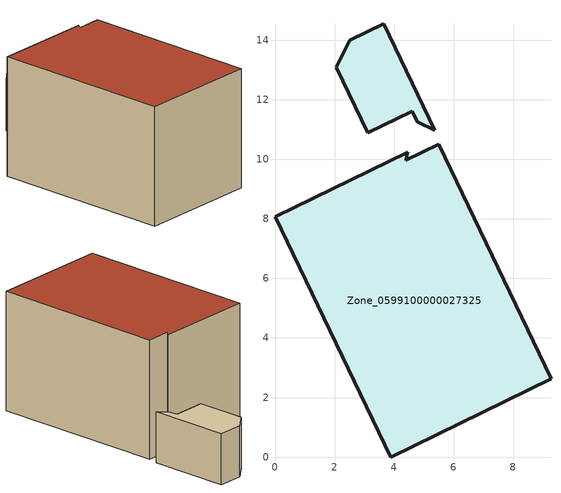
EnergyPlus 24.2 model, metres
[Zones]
Zone_0599100000027325
 floor ground (C_G): 0,8.08 4.45,10.23 4.39,9.97 5.49,10.5 9.27,2.63 3.88,0 z0; 3.65,14.55 5.37,10.98 4.79,11.26 4.61,11.62 3.12,10.9 2.06,13.09 2.52,14 z0
 wall outside (C_F): 3.88,0 9.27,2.63 5.49,10.5 4.39,9.97 4.45,10.23 0,8.08 3.88,0 z0:5.91; 2.06,13.09 3.12,10.9 4.61,11.62 4.79,11.26 5.37,10.98 3.65,14.55 2.52,14 2.06,13.09 z0:2.52; 2.52,14 2.06,13.09 3.12,10.9 4.61,11.62 4.79,11.26 5.37,10.98 3.65,14.55 z2.52
 roof outside (C_R): 4.45,10.23 0,8.08 3.88,0 9.27,2.63 5.49,10.5 4.39,9.97 z5.91
[BUILDING]
Pand.0599100000027325: North Axis=0; Terrain=City; Loads Convergence Tolerance Value=0.04; Temperature Convergence Tolerance Value=0.4; Solar Distribution=FullExterior; Maximum Number of Warmup Days=25; Minimum Number of Warmup Days=1
[Site:Location]
Rotterdam.The.Hague.AP_ZH_NLD Design_Conditions: Latitude=51.96; Longitude=4.45; Time Zone=1; Elevation=-4.5
[SITE:GROUNDTEMPERATURE:BUILDINGSURFACE]
18, 18, 18, 18, 18, 18, 18, 18, 18, 18, 18, 18
[MATERIAL] Thermal Absorptance=0.9; Solar Absorptance=0.7; Visible Absorptance=0.7
Name | Roughness | Thickness | Conductivity | Density | Specific Heat
G.TI.1965-1974 | MediumSmooth | 0.15 | 0.882353 | 540 | 1210
F.TI.1965-1974 | Rough | 0.3 | 0.697674 | 1920 | 840
R.TI.1965-1974 | MediumRough | 0.2 | 0.232558 | 1500 | 1000
[CONSTRUCTION]
C_G: G.TI.1965-1974
C_F: F.TI.1965-1974
C_R: R.TI.1965-1974
[ZONE]
Zone_0599100000027325: Type=1; Multiplier=1; Ceiling Height=Autocalculate; Volume=Autocalculate; Floor Area=autocalculate; Part of Total Floor Area=Yes
[ZONEINFILTRATION:DESIGNFLOWRATE]
Infil_Zone_0599100000027325: Zone or ZoneList or Space or SpaceList=Zone_0599100000027325; Schedule=AlwaysOn; Design Flow Rate Calculation Method=Flow/Area; Flow Rate per Floor Area=0.003; Constant Term Coefficient=1; Temperature Term Coefficient=0; Velocity Term Coefficient=0; Velocity Squared Term Coefficient=0
[HVACTEMPLATE:ZONE:IDEALLOADSAIRSYSTEM]
Zone_0599100000027325: Maximum Heating Supply Air Temperature=50; Minimum Cooling Supply Air Temperature=13; Maximum Heating Supply Air Humidity Ratio=0.0156; Minimum Cooling Supply Air Humidity Ratio=0.0077; Heating Limit=NoLimit; Cooling Limit=NoLimit; Dehumidification Control Type=ConstantSensibleHeatRatio; Cooling Sensible Heat Ratio=0.7; Dehumidification Setpoint=60; Humidification Control Type=None; Humidification Setpoint=30; Outdoor Air Method=None; Outdoor Air Flow Rate per Person=0.00944; Outdoor Air Flow Rate per Zone Floor Area=0; Outdoor Air Flow Rate per Zone=0; Demand Controlled Ventilation Type=None; Outdoor Air Economizer Type=NoEconomizer; Heat Recovery Type=None; Sensible Heat Recovery Effectiveness=0.7; Latent Heat Recovery Effectiveness=0.65
[ZONECONTROL:THERMOSTAT]
ThermostatControl_Zone_0599100000027325: Zone or ZoneList=Zone_0599100000027325; Control Type Schedule=DualSetpointControlType; Control 1=Thermostat_Zone_0599100000027325; Temperature Difference Between Cutout And Setpoint=0
[THERMOSTATSETPOINT:DUALSETPOINT]
Thermostat_Zone_0599100000027325: Heating Setpoint Temperature Schedule=HeatingSetpoint_Zone_0599100000027325; Cooling Setpoint Temperature Schedule=CoolingSetpoint_Zone_0599100000027325
[SCHEDULE:COMPACT]
HeatingSetpoint_Zone_0599100000027325: Through: 12/31, For: AllDays, Until: 24:00, 21
CoolingSetpoint_Zone_0599100000027325: Through: 12/31, For: AllDays, Until: 24:00, 24
DualSetpointControlType: Through: 12/31, For: AllDays, Until: 24:00, 4
AlwaysOn: Through: 12/31, For: AllDays, Until: 24:00, 1
